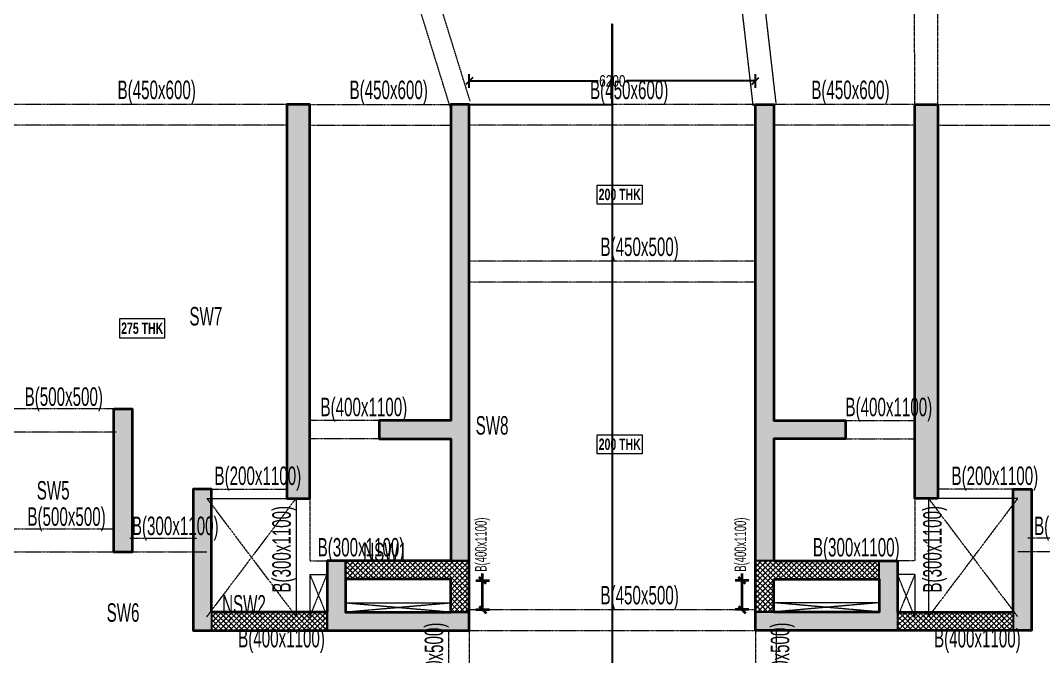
# Model space of a CAD drawing. Header units: millimetres. Extents: x 1111 to 274742, y 1014 to 155947.
# Drawn here: x 23426 to 45586, y 24737 to 38523 of the extents above; entities that cross this region are included whole.
import ezdxf

# ---------------------------------------------------------------- set-up
doc = ezdxf.new("R2010")
doc.units = ezdxf.units.MM
doc.linetypes.add('HIDDEN', pattern=[0.375, 0.25, -0.125])
doc.linetypes.add('HIDDEN2', pattern=[0.1875, 0.125, -0.0625])
for name, color, linetype, lineweight in [('A-FLOR-IDEN', 11, 'Continuous', 9), ('A-HIDD-ABVE', 8, 'HIDDEN', 20), ('A-HIDD-BELW', 8, 'HIDDEN2', 20), ('S-BEAM', 7, 'Continuous', 18), ('S-BEAM-IDEN', 2, 'Continuous', 9), ('S-COL HATCH', 9, 'Continuous', 0), ('S-COLS', 5, 'Continuous', 35)]:
    doc.layers.add(name, color=color, linetype=linetype, lineweight=lineweight)
doc.layers.add('changes', color=7, linetype='Continuous')
doc.styles.add('SOBHA', font='swisscl.ttf')
doc.styles.add('Swis721 LtCn BT', font='swisscl.ttf', dxfattribs={"width": 0.9, "height": 233.355162})
doc.styles.add('Swis721 LtCn BT_B', font='', dxfattribs={"width": 0.9, "height": 246.918336})
doc.styles.get('Swis721 LtCn BT_B').set_extended_font_data('Swis721 LtCn BT', bold=True)
doc.dimstyles.new('S-100', dxfattribs={"dimscale": 100, "dimtxt": 2.5, "dimasz": 1.5, "dimexe": 1.5, "dimexo": 1.5, "dimgap": 0.1, "dimtad": 0, "dimdec": 0, "dimrnd": 0.0005, "dimzin": 0, "dimdsep": 46, "dimtxsty": 'SOBHA', "dimblk": 'OBLIQUE', "dimcen": 0.09, "dimclrd": 8, "dimclre": 8, "dimclrt": 6, "dimadec": 0, "dimazin": 0, "dimtfac": 1, "dimtdec": 0, "dimtofl": 0, "dimtmove": 0, "dimatfit": 3, "dimfxl": 1.5, "dimfxlon": 1, "dimtolj": 1, "dimtzin": 0, "dimlwd": -1, "dimlwe": -1, "dimarcsym": 0})
pattern_1 = [(45, (-31966103.18, 21022167.41), (0, 113.13708499), [240, -80]), (135, (-31966046.61, 21022223.98), (9e-15, 113.13708499), [240, -80])]
pattern_2 = [(45, (-31794446.854, 20735559.75), (0, 113.13708499), [240, -80]), (135, (-31794390.286, 20735616.32), (9e-15, 113.13708499), [240, -80])]
pattern_3 = [(45, (-31956482.04, 21036194.74), (0, 113.13708499), [240, -80]), (135, (-31956425.47, 21036251.31), (9e-15, 113.13708499), [240, -80])]
pattern_4 = [(45, (-31784825.714, 20749587.08), (0, 113.13708499), [240, -80]), (135, (-31784769.145, 20749643.65), (9e-15, 113.13708499), [240, -80])]

# ---------------------------------------------------------------- blocks, each defined once
blk = doc.blocks.new('A$C31bf04c8')
at = {"layer": 'S-COL HATCH', "transparency": 33554687}
h = blk.add_hatch(color=256, dxfattribs=at)
h.dxf.hatch_style = 1
edge = h.paths.add_edge_path()
edge.add_line((-12645, -10575), (46760, -10575))
edge.add_line((46760, -10575), (50155, -10425))
edge.add_line((50155, -10425), (50155, 18362))
edge.add_arc((65983, 101151), 84288, 235.33184, 259.17631, ccw=False)
edge.add_arc((-8447, 268), 41200, 49.9962, 101.0852)
edge.add_line((-16368, 40699), (-15227, 21150))
edge.add_line((-15227, 21150), (-12645, 21150))
edge.add_line((-12645, 21150), (-12645, -10575))
edge = h.paths.add_edge_path(flags=16)
edge.add_line((-12295, -10225), (46752, -10225))
edge.add_line((46752, -10225), (49805, -10090))
edge.add_line((49805, -10090), (49805, 18073))
edge.add_arc((65983, 101151), 84638, 235.32076, 258.98032, ccw=False)
edge.add_arc((-8447, 268), 40850, 49.9733, 100.6568)
edge.add_line((-16001, 40413), (-14897, 21500))
edge.add_line((-14897, 21500), (-12295, 21500))
edge.add_line((-12295, 21500), (-12295, -10225))
blk = doc.blocks.new('_OBLIQUE')
at = {"color": 0, "linetype": 'ByBlock'}
blk.add_line((-0.5, -0.5), (0.5, 0.5), dxfattribs=at)
blk = doc.blocks.new('*D13')
at = {"layer": 'S-COLS', "color": 8, "transparency": 16777216}
for p, q in [((33286, 26386), (33586, 26386)), ((33436, 26386), (33436, 26536)), ((33436, 25754), (33436, 26386)), ((33286, 25754), (33586, 25754))]:
    blk.add_line(p, q, dxfattribs=at)
at = {"layer": 'S-COLS', "color": 8, "transparency": 16777216, "xscale": 150, "yscale": 150, "zscale": 150}
for p, rotation in [((33436, 26386), 90), ((33436, 25754), 270)]:
    blk.add_blockref('_OBLIQUE', p, dxfattribs=dict(at, rotation=rotation))
at = {"layer": 'S-COLS', "color": 6, "transparency": 16777216, "insert": (33436, 27163), "char_height": 250, "attachment_point": 5, "rotation": 90, "style": 'SOBHA'}
blk.add_mtext('\\A1;{\\W0.8;\\C2;B(400x1100)}', dxfattribs=at)
blk = doc.blocks.new('*D14')
at = {"layer": 'S-COLS', "color": 8, "transparency": 16777216}
for p, q in [((39206, 26386), (38906, 26386)), ((39056, 26386), (39056, 26536)), ((39056, 25754), (39056, 26386)), ((39206, 25754), (38906, 25754))]:
    blk.add_line(p, q, dxfattribs=at)
at = {"layer": 'S-COLS', "color": 8, "transparency": 16777216, "xscale": 150, "yscale": 150, "zscale": 150}
for p, rotation in [((39056, 26386), 90), ((39056, 25754), 270)]:
    blk.add_blockref('_OBLIQUE', p, dxfattribs=dict(at, rotation=rotation))
at = {"layer": 'S-COLS', "color": 6, "transparency": 16777216, "insert": (39056, 27163), "char_height": 250, "attachment_point": 5, "rotation": 90, "style": 'SOBHA'}
blk.add_mtext('\\A1;{\\W0.8;\\C2;B(400x1100)}', dxfattribs=at)
blk = doc.blocks.new('A$C0921b736')
at = {"layer": 'S-COL HATCH', "transparency": 33554687}
h = blk.add_hatch(color=256, dxfattribs=at)
h.dxf.hatch_style = 1
h.paths.add_polyline_path([(19575, 14135), (20075, 14135), (20075, 22675), (19575, 22675)])
h = blk.add_hatch(color=256, dxfattribs=at)
h.dxf.hatch_style = 1
h.paths.add_polyline_path([(23525, 22675), (23125, 22675), (23125, 15825), (21575, 15825), (21575, 15425), (23125, 15425), (23125, 12785), (23525, 12785)])
h = blk.add_hatch(color=256, dxfattribs=at)
h.dxf.hatch_style = 1
h.paths.add_polyline_path([(29725, 12785), (30125, 12785), (30125, 15425), (31675, 15425), (31675, 15825), (30125, 15825), (30125, 22675), (29725, 22675)])
h = blk.add_hatch(color=256, dxfattribs=at)
h.dxf.hatch_style = 1
h.paths.add_polyline_path([(33675, 14135), (33175, 14135), (33175, 22675), (33675, 22675)])
h = blk.add_hatch(color=256, dxfattribs=at)
h.dxf.hatch_style = 1
h.paths.add_polyline_path([(15825, 12975), (16225, 12975), (16225, 16075), (15825, 16075)])
h = blk.add_hatch(color=256, dxfattribs=at)
h.dxf.hatch_style = 1
h.paths.add_polyline_path([(17945, 14335), (17545, 14335), (17545, 11275), (17945, 11275), (17945, 11675)])
h = blk.add_hatch(color=256, dxfattribs=at)
h.dxf.hatch_style = 1
h.paths.add_polyline_path([(35305, 11675), (35305, 11275), (35705, 11275), (35705, 14335), (35305, 14335)])
h = blk.add_hatch(color=256, dxfattribs=at)
h.dxf.hatch_style = 1
h.paths.add_polyline_path([(23525, 11275), (23525, 11675), (23125, 11675), (20845, 11675), (20845, 12385), (20845, 12785), (20445, 12785), (20445, 11675), (20445, 11275)])
at = {"layer": 'S-COL HATCH'}
h = blk.add_hatch(dxfattribs=at)
h.set_pattern_fill('AR-HBONE', color=256, scale=20)
h.set_pattern_definition(pattern_2)
h.paths.add_polyline_path([(23125, 12385), (23125, 11692), (23125, 11692), (23125, 11675), (23525, 11675), (23525, 12785), (20845, 12785), (20845, 12485), (20845, 12385)])
at = {"layer": 'S-COL HATCH', "transparency": 33554687}
h = blk.add_hatch(color=256, dxfattribs=at)
h.dxf.hatch_style = 1
h.paths.add_polyline_path([(32805, 11275), (32805, 11675), (32805, 12785), (32405, 12785), (32405, 12385), (32405, 11675), (30125, 11675), (29725, 11675), (29725, 11275)])
at = {"layer": 'S-COL HATCH'}
h = blk.add_hatch(dxfattribs=at)
h.set_pattern_fill('AR-HBONE', color=256, scale=20)
h.set_pattern_definition(pattern_2)
h.paths.add_polyline_path([(30125, 12385), (30125, 11692), (30125, 11692), (30125, 11675), (29725, 11675), (29725, 12785), (32405, 12785), (32405, 12485), (32405, 12385)])
h = blk.add_hatch(dxfattribs=at)
h.set_pattern_fill('AR-HBONE', color=256, scale=20)
h.set_pattern_definition(pattern_1)
h.paths.add_polyline_path([(20445, 11275), (20445, 11675), (17945, 11675), (17945, 11275)])
h = blk.add_hatch(dxfattribs=at)
h.set_pattern_fill('AR-HBONE', color=256, scale=20)
h.set_pattern_definition(pattern_1)
h.paths.add_polyline_path([(35305, 11275), (35305, 11675), (32805, 11675), (32805, 11275)])
at = {"layer": 'changes'}
for p, q in [((20845, 12385), (20845, 12785)), ((23125, 12785), (23525, 12785)), ((30125, 12785), (29725, 12785)), ((32405, 12385), (32405, 12785)), ((17945, 11675), (17945, 11275)), ((20445, 11675), (20445, 11275)), ((23125, 11675), (23525, 11675)), ((30125, 11675), (29725, 11675)), ((32805, 11675), (32805, 11275)), ((35305, 11675), (35305, 11275))]:
    blk.add_line(p, q, dxfattribs=at)
at = {"layer": 'S-COLS'}
for points in [[(23525, 11275), (23525, 22675), (23125, 22675), (23125, 15825), (21575, 15825), (21575, 15425), (23125, 15425), (23125, 12785), (20445, 12785), (20445, 11675), (17945, 11675), (17945, 14335), (17545, 14335), (17545, 11275), (23525, 11275)], [(29725, 11275), (29725, 22675), (30125, 22675), (30125, 15825), (31675, 15825), (31675, 15425), (30125, 15425), (30125, 12785), (32805, 12785), (32805, 11675), (35305, 11675), (35305, 14335), (35705, 14335), (35705, 11275), (29725, 11275)]]:
    blk.add_lwpolyline(points, dxfattribs=at)
for points in [[(19575, 14135), (20075, 14135), (20075, 22675), (19575, 22675)], [(33675, 14135), (33175, 14135), (33175, 22675), (33675, 22675)], [(23125, 12385), (20845, 12385), (20845, 11675), (23125, 11675)], [(30125, 12385), (32405, 12385), (32405, 11675), (30125, 11675)]]:
    blk.add_lwpolyline(points, close=True, dxfattribs=at)
at = {"layer": 'S-COLS', "elevation": 0}
blk.add_lwpolyline([(15825, 16075), (16225, 16075), (16225, 12975), (15825, 12975)], close=True, dxfattribs=at)
blk = doc.blocks.new('*D43')
at = {"layer": 'changes', "color": 8, "transparency": 16777216}
for p, q in [((33146, 37061), (33146, 37361)), ((39346, 37061), (39346, 37361)), ((33146, 37211), (35939, 37211)), ((39346, 37211), (36553, 37211))]:
    blk.add_line(p, q, dxfattribs=at)
at = {"layer": 'changes', "color": 8, "transparency": 16777216, "xscale": 150, "yscale": 150, "zscale": 150, "rotation": 180}
blk.add_blockref('_OBLIQUE', (33146, 37211), dxfattribs=at)
at = {"layer": 'changes', "color": 8, "transparency": 16777216, "xscale": 150, "yscale": 150, "zscale": 150}
blk.add_blockref('_OBLIQUE', (39346, 37211), dxfattribs=at)
at = {"layer": 'changes', "color": 6, "transparency": 16777216, "insert": (36246, 37211), "char_height": 250, "attachment_point": 5, "style": 'SOBHA'}
blk.add_mtext('\\A1;6200', dxfattribs=at)

msp = doc.modelspace()

# ---------------------------------------------------------------- hatches: boundary and pattern name
at = {"layer": 'S-COL HATCH', "transparency": 33554687}
h = msp.add_hatch(color=256, dxfattribs=at)
h.dxf.hatch_style = 1
h.paths.add_polyline_path([(29196.1, 28162.5), (29696.1, 28162.5), (29696.1, 36702.5), (29196.1, 36702.5)])
h = msp.add_hatch(color=256, dxfattribs=at)
h.dxf.hatch_style = 1
h.paths.add_polyline_path([(33146.1, 36702.5), (32746.1, 36702.5), (32746.1, 29852.5), (31196.1, 29852.5), (31196.1, 29452.5), (32746.1, 29452.5), (32746.1, 26812.5), (33146.1, 26812.5)])
h = msp.add_hatch(color=256, dxfattribs=at)
h.dxf.hatch_style = 1
h.paths.add_polyline_path([(39346.1, 26812.5), (39746.1, 26812.5), (39746.1, 29452.5), (41296.1, 29452.5), (41296.1, 29852.5), (39746.1, 29852.5), (39746.1, 36702.5), (39346.1, 36702.5)])
h = msp.add_hatch(color=256, dxfattribs=at)
h.dxf.hatch_style = 1
h.paths.add_polyline_path([(43296.1, 28162.5), (42796.1, 28162.5), (42796.1, 36702.5), (43296.1, 36702.5)])
h = msp.add_hatch(color=256, dxfattribs=at)
h.dxf.hatch_style = 1
h.paths.add_polyline_path([(25446.1, 27002.5), (25846.1, 27002.5), (25846.1, 30102.5), (25446.1, 30102.5)])
h = msp.add_hatch(color=256, dxfattribs=at)
h.dxf.hatch_style = 1
h.paths.add_polyline_path([(27566.1, 28362.5), (27166.1, 28362.5), (27166.1, 25302.5), (27566.1, 25302.5), (27566.1, 25702.5)])
h = msp.add_hatch(color=256, dxfattribs=at)
h.dxf.hatch_style = 1
h.paths.add_polyline_path([(44926.1, 25702.5), (44926.1, 25302.5), (45326.1, 25302.5), (45326.1, 28362.5), (44926.1, 28362.5)])
h = msp.add_hatch(color=256, dxfattribs=at)
h.dxf.hatch_style = 1
h.paths.add_polyline_path([(33146.1, 25302.5), (33146.1, 25702.5), (32746.1, 25702.5), (30466.1, 25702.5), (30466.1, 26412.5), (30466.1, 26812.5), (30066.1, 26812.5), (30066.1, 25702.5), (30066.1, 25302.5)])
at = {"layer": 'S-COL HATCH'}
h = msp.add_hatch(dxfattribs=at)
h.set_pattern_fill('AR-HBONE', color=256, scale=20)
h.set_pattern_definition(pattern_4)
h.paths.add_polyline_path([(32746.1, 26412.5), (32746.1, 25719.8), (32746.1, 25719.8), (32746.1, 25702.5), (33146.1, 25702.5), (33146.1, 26812.5), (30466.1, 26812.5), (30466.1, 26512.5), (30466.1, 26412.5)])
at = {"layer": 'S-COL HATCH', "transparency": 33554687}
h = msp.add_hatch(color=256, dxfattribs=at)
h.dxf.hatch_style = 1
h.paths.add_polyline_path([(42426.1, 25302.5), (42426.1, 25702.5), (42426.1, 26812.5), (42026.1, 26812.5), (42026.1, 26412.5), (42026.1, 25702.5), (39746.1, 25702.5), (39346.1, 25702.5), (39346.1, 25302.5)])
at = {"layer": 'S-COL HATCH'}
h = msp.add_hatch(dxfattribs=at)
h.set_pattern_fill('AR-HBONE', color=256, scale=20)
h.set_pattern_definition(pattern_4)
h.paths.add_polyline_path([(39746.1, 26412.5), (39746.1, 25719.8), (39746.1, 25719.8), (39746.1, 25702.5), (39346.1, 25702.5), (39346.1, 26812.5), (42026.1, 26812.5), (42026.1, 26512.5), (42026.1, 26412.5)])
h = msp.add_hatch(dxfattribs=at)
h.set_pattern_fill('AR-HBONE', color=256, scale=20)
h.set_pattern_definition(pattern_3)
h.paths.add_polyline_path([(30066.1, 25302.5), (30066.1, 25702.5), (27566.1, 25702.5), (27566.1, 25302.5)])
h = msp.add_hatch(dxfattribs=at)
h.set_pattern_fill('AR-HBONE', color=256, scale=20)
h.set_pattern_definition(pattern_3)
h.paths.add_polyline_path([(44926.1, 25302.5), (44926.1, 25702.5), (42426.1, 25702.5), (42426.1, 25302.5)])

# ---------------------------------------------------------------- linework, layer by layer
at = {"layer": 'A-FLOR-IDEN', "color": 8, "flags": 128}
for points in [[(36895.3, 34954.3), (36895.3, 34542.5), (35917.8, 34542.5), (35917.8, 34954.3)], [(36895.3, 29540), (36895.3, 29128.2), (35917.8, 29128.2), (35917.8, 29540)]]:
    msp.add_lwpolyline(points, close=True, dxfattribs=at)
at = {"layer": 'A-FLOR-IDEN', "color": 8, "elevation": 0, "flags": 128}
msp.add_lwpolyline([(25574, 32054.1), (25574, 31642.2), (26551.5, 31642.2), (26551.5, 32054.1)], close=True, dxfattribs=at)
at = {"layer": 'A-HIDD-ABVE', "linetype": 'HIDDEN'}
for p, q in [((27466.1, 28163.7), (29396.1, 25603.7)), ((27466.1, 25603.7), (29396.1, 28163.7)), ((45026.1, 28163.7), (43096.1, 25603.7)), ((45026.1, 25603.7), (43096.1, 28163.7)), ((29696.1, 26513.7), (30066.1, 25603.7)), ((29696.1, 25603.7), (30066.1, 26513.7)), ((42796.1, 26513.7), (42426.1, 25603.7)), ((42796.1, 25603.7), (42426.1, 26513.7)), ((30466.1, 25903.9), (32746.1, 25703.7)), ((30466.1, 25703.7), (32746.1, 25903.9)), ((42026.1, 25903.9), (39746.1, 25703.7)), ((42026.1, 25703.7), (39746.1, 25903.9))]:
    msp.add_line(p, q, dxfattribs=at)
at = {"layer": 'changes'}
for p, q in [((30466.1, 26412.5), (30466.1, 26812.5)), ((32746.1, 26812.5), (33146.1, 26812.5)), ((39746.1, 26812.5), (39346.1, 26812.5)), ((42026.1, 26412.5), (42026.1, 26812.5)), ((27566.1, 25702.5), (27566.1, 25302.5)), ((30066.1, 25702.5), (30066.1, 25302.5)), ((32746.1, 25702.5), (33146.1, 25702.5)), ((39746.1, 25702.5), (39346.1, 25702.5)), ((42426.1, 25702.5), (42426.1, 25302.5)), ((44926.1, 25702.5), (44926.1, 25302.5))]:
    msp.add_line(p, q, dxfattribs=at)
at = {"layer": 'changes', "color": 240, "true_color": 0xed1f24, "elevation": 0}
for points in [[(33146.1, 36702.5), (36246.1, 36702.5), (36246.1, 38443.1), (36246.1, 9387.3)], [(33146.1, 25302.5), (33146.1, 36702.5)]]:
    msp.add_lwpolyline(points, dxfattribs=at)
for points in [[(29196.1, 28162.5), (29196.1, 36702.5), (29696.1, 36702.5), (29696.1, 28162.5)], [(33146.1, 26812.5), (32746.1, 26812.5), (32746.1, 29452.5), (31196.1, 29452.5), (31196.1, 29852.5), (32746.1, 29852.5), (32746.1, 36702.5), (33146.1, 36702.5)], [(25446.1, 30102.5), (25846.1, 30102.5), (25846.1, 27002.5), (25446.1, 27002.5)], [(27166.1, 28362.5), (27566.1, 28362.5), (27566.1, 25302.5), (27166.1, 25302.5)], [(30066.1, 26812.5), (30466.1, 26812.5), (30466.1, 25702.5), (33146.1, 25702.5), (33146.1, 25302.5), (30066.1, 25302.5)], [(30466.1, 26812.5), (33146.1, 26812.5), (33146.1, 25702.5), (32746.1, 25702.5), (32746.1, 26412.5), (30466.1, 26412.5)], [(30066.1, 25702.5), (27566.1, 25702.5), (27566.1, 25302.5), (30066.1, 25302.5)]]:
    msp.add_lwpolyline(points, close=True, dxfattribs=at)
at = {"layer": 'S-BEAM', "linetype": 'HIDDEN'}
for p, q in [((30806.8, 42853.7, 0), (32731.2, 36637.2)), ((31277.9, 42853.7, 0), (33161.1, 36770.2)), ((39297.8, 36675.3), (38590.5, 42853.7, 0)), ((39794.5, 36732.1), (39093.6, 42854.9, 0)), ((42796.1, 36703.7), (42788.5, 42853.7)), ((43296.1, 36703.7), (43288.7, 42853.7)), ((29196.1, 36703.7), (22646.1, 36703.7, 0)), ((29696.2, 36703.7), (32718.9, 36703.7)), ((39346.1, 36703.7), (33173.3, 36703.7)), ((42796.1, 36703.7), (39746.1, 36703.7)), ((43296.2, 36703.7), (49846.1, 36703.7, 0)), ((29196.1, 36253.7), (22646.1, 36253.7)), ((29696.2, 36253.7), (32746.1, 36253.7)), ((39346.1, 36253.7, 0), (33146.1, 36253.7)), ((42796.1, 36253.7), (39746.1, 36253.7)), ((43296.2, 36253.7), (49846.1, 36253.7)), ((39346.1, 33303.7), (33146.1, 33303.7)), ((39346.1, 32853.7), (33146.1, 32853.7)), ((25496.1, 30103.7, 0), (22646.1, 30103.7, 0)), ((31196.1, 29853.7), (29696.1, 29853.7)), ((41296.1, 29853.7), (42796.1, 29853.7)), ((25496.1, 29603.7, 0), (22646.1, 29603.7, 0)), ((31196.1, 29453.7), (29696.1, 29453.7)), ((41296.1, 29453.7), (42796.1, 29453.7)), ((27466.1, 28363.7), (29196.1, 28363.7)), ((29696.1, 28163.7), (29696.1, 26813.7)), ((42796.1, 28163.7), (42796.1, 26813.7)), ((45026.1, 28363.7), (43296.1, 28363.7)), ((22646.1, 27503.7, 0), (25446.1, 27503.7, 0)), ((25796.1, 27303.7, 0), (27248.5, 27303.7)), ((46696.1, 27303.7, 0), (45243.7, 27303.7)), ((19796.1, 27003.7), (27466.1, 27003.7)), ((29696.1, 26813.7), (30066.1, 26813.7)), ((42796.1, 26813.7), (42426.1, 26813.7)), ((52696.1, 27003.7), (45026.1, 27003.7)), ((33146.1, 25753.7), (39346.1, 25753.7)), ((32696.1, 25303.7), (32696.1, 23303.7)), ((33146.1, 25303.7), (33146.1, 23303.7)), ((33146.1, 25303.7), (39346.1, 25303.7)), ((39346.1, 25303.7), (39346.1, 23303.7)), ((39796.1, 25303.7), (39796.1, 23303.7))]:
    msp.add_line(p, q, dxfattribs=at)
at = {"layer": 'S-BEAM'}
for p, q in [((27466.1, 28163.7), (29196.1, 28163.7)), ((29396.1, 28163.7), (29396.1, 25603.7)), ((43096.1, 28163.7), (43096.1, 25603.7)), ((45026.1, 28163.7), (43296.1, 28163.7)), ((29696.1, 26513.7), (29696.1, 25603.7)), ((29696.1, 26513.7), (30066.1, 26513.7)), ((42796.1, 26513.7), (42426.1, 26513.7)), ((42796.1, 26513.7), (42796.1, 25603.7))]:
    msp.add_line(p, q, dxfattribs=at)
at = {"layer": 'S-BEAM', "elevation": 0}
for points in [[(32746.1, 25703.7), (30466.1, 25703.7), (30466.1, 25903.9), (32746.1, 25903.9)], [(39746.1, 25703.7), (42026.1, 25703.7), (42026.1, 25903.9), (39746.1, 25903.9)]]:
    msp.add_lwpolyline(points, close=True, dxfattribs=at)
at = {"layer": 'S-COLS', "elevation": 0}
for points in [[(33146.1, 25302.5), (33146.1, 36702.5), (32746.1, 36702.5), (32746.1, 29852.5), (31196.1, 29852.5), (31196.1, 29452.5), (32746.1, 29452.5), (32746.1, 26812.5), (30066.1, 26812.5), (30066.1, 25702.5), (27566.1, 25702.5), (27566.1, 28362.5), (27166.1, 28362.5), (27166.1, 25302.5), (33146.1, 25302.5)], [(39346.1, 25302.5), (39346.1, 36702.5), (39746.1, 36702.5), (39746.1, 29852.5), (41296.1, 29852.5), (41296.1, 29452.5), (39746.1, 29452.5), (39746.1, 26812.5), (42426.1, 26812.5), (42426.1, 25702.5), (44926.1, 25702.5), (44926.1, 28362.5), (45326.1, 28362.5), (45326.1, 25302.5), (39346.1, 25302.5)]]:
    msp.add_lwpolyline(points, dxfattribs=at)
for points in [[(29196.1, 28162.5), (29696.1, 28162.5), (29696.1, 36702.5), (29196.1, 36702.5)], [(43296.1, 28162.5), (42796.1, 28162.5), (42796.1, 36702.5), (43296.1, 36702.5)], [(25446.1, 30102.5), (25846.1, 30102.5), (25846.1, 27002.5), (25446.1, 27002.5)], [(32746.1, 26412.5), (30466.1, 26412.5), (30466.1, 25702.5), (32746.1, 25702.5)], [(39746.1, 26412.5), (42026.1, 26412.5), (42026.1, 25702.5), (39746.1, 25702.5)]]:
    msp.add_lwpolyline(points, close=True, dxfattribs=at)

# ---------------------------------------------------------------- block references
at = {"layer": 'A-HIDD-BELW', "color": 3}
msp.add_blockref('A$C31bf04c8', (17491.8, 20503.7), dxfattribs=at)
at = {"layer": 'changes'}
msp.add_blockref('A$C0921b736', (9621.1, 14027.3), dxfattribs=at)

# ---------------------------------------------------------------- texts
at = {"layer": 'A-FLOR-IDEN', "color": 1, "char_height": 246.92, "width": 1155, "attachment_point": 2, "line_spacing_factor": 0.964267, "style": 'Swis721 LtCn BT_B'}
for s, insert in [('200 THK', (36406.6, 34876.3)), ('275 THK', (26062.7, 31976)), ('200 THK', (36406.6, 29462))]:
    msp.add_mtext(s, dxfattribs=dict(at, insert=insert))
at = {"layer": 'S-BEAM-IDEN', "style": 'Swis721 LtCn BT', "width": 0.8}
for s, p in [('B(450x600)', (25529.2, 36818.7)), ('B(450x600)', (30554.3, 36818.7)), ('B(450x600)', (35763.7, 36818.7)), ('B(450x600)', (40555.6, 36818.7)), ('B(450x500)', (35989.9, 33418.7)), ('B(400x1100)', (41296.2, 29945.8, 0)), ('B(200x1100)', (43592.3, 28455.8, 0)), ('B(300x1100)', (45381.6, 27370.4)), ('B(300x1100)', (40590.9, 26905.8, 0)), ('B(450x500)', (35989.9, 25868.7))]:
    msp.add_text(s, height=400, dxfattribs=at).set_placement(p)
for s, rotation, p in [('SW7', 360, (27086.4, 31912.2)), ('B(500x500)', 360, (23516.5, 30170.4, 0)), ('B(400x1100)', 360, (29925.1, 29945.8, 0)), ('SW8', 360, (33286.3, 29547.5)), ('B(200x1100)', 360, (27628.9, 28455.8, 0)), ('SW5', 360, (23779.6, 28139.8)), ('B(500x500)', 360, (23576.9, 27570.4)), ('B(300x1100)', 90, (29280.8, 26123.4, 0)), ('B(300x1100)', 90, (43378.2, 26123.4, 0)), ('B(300x1100)', 360, (25839.6, 27370.4)), ('B(300x1100)', 360, (29863.2, 26905.8, 0)), ('NSW1', 360, (30851, 26803.5)), ('NSW2', 360, (27793.7, 25669.2)), ('SW6', 360, (25293.3, 25490.7)), ('B(400x1100)', 360, (28141.8, 24936, 0)), ('B(450x500)', 90, (32580.8, 23776.5, 0)), ('B(450x500)', 90, (40078.2, 23776.5, 0)), ('B(400x1100)', 360, (43214.3, 24936, 0))]:
    msp.add_text(s, height=400, rotation=rotation, dxfattribs=at).set_placement(p)

# ---------------------------------------------------------------- dimensions: what is measured, and where the dimension line sits
at = {"layer": 'changes', "color": 240, "true_color": 0xed1f24}
dim = msp.add_linear_dim(base=(39346.1, 37211.1), p1=(33146.1, 36702.5), p2=(39346.1, 36702.5), dimstyle='S-100', dxfattribs=at)
dim.commit()
dim.dimension.update_dxf_attribs({"geometry": '*D43', "text_midpoint": (36246.1, 37211.1)})
at = {"layer": 'S-COLS'}
for base, p1, p2, picture, middle in [((33435.8, 26386.2), (33046.1, 25753.7, 0), (32746.1, 26386.2, 0), '*D13', (33435.8, 27163)), ((39056.5, 26386.2), (39446.1, 25753.7, 0), (39746.1, 26386.2, 0), '*D14', (39056.5, 27163))]:
    dim = msp.add_linear_dim(base=base, p1=p1, p2=p2, angle=90, text='{\\W0.8;\\C2;B(400x1100)}', dimstyle='S-100', dxfattribs=at)
    dim.commit()
    dim.dimension.update_dxf_attribs({"geometry": picture, "text_midpoint": middle})

doc.saveas('drawing.dxf')
